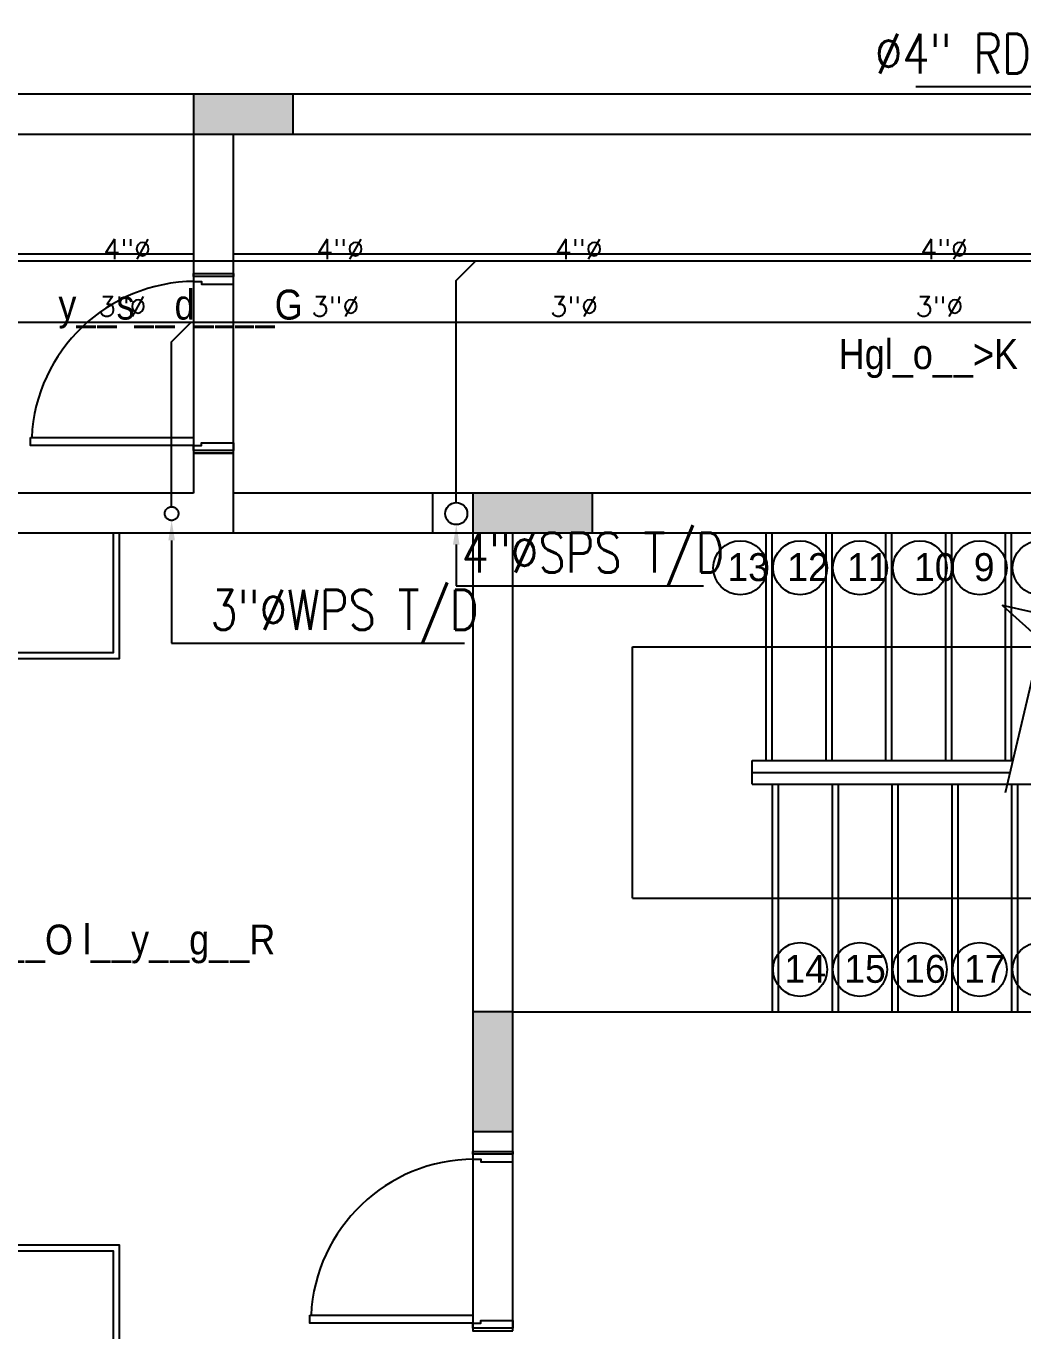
# Model space of a CAD drawing. Header units: metres. Extents: x -658 to -58, y -713 to -118.
# Drawn here: x -332.29 to -327.29, y -133.35 to -126.81 of the extents above; entities that cross this region are included whole.
import ezdxf
from ezdxf import colors
from ezdxf.entities.mleader import LeaderData, LeaderLine
from ezdxf.enums import TextEntityAlignment as Align
from ezdxf.math import Vec2, Vec3

# ---------------------------------------------------------------- set-up
doc = ezdxf.new("R2010")
doc.units = ezdxf.units.M
doc.header["$LTSCALE"] = 100
doc.linetypes.add('CENTERX2', pattern=[4, 2.5, -0.5, 0.5, -0.5])
for name, color, linetype in [('DRAIN-LW', 2, 'Continuous'), ('drainage', 6, 'Continuous'), ('plan', 8, 'Continuous'), ('WATER TEXT', 3, 'Continuous')]:
    doc.layers.add(name, color=color, linetype=linetype)
doc.layers.add('DRAINAGE  TEXT', color=3, linetype='Continuous', lineweight=25)
doc.styles.add('02-GROUND-FOR WORK$0$MZ', font='romans.shx', dxfattribs={"width": 0.8})
doc.styles.add('mech', font='romans.shx')
doc.styles.add('style12', font='xarab.shx')
doc.styles.add('XARAB', font='xarab.shx')

# ---------------------------------------------------------------- blocks, each defined once
blk = doc.blocks.new('*U102')
for points in [[(79, 916), (79, 100), (39, 100), (39, 916)], [(0, -100), (14, -100), (14, 100), (0, 100)], [(900, -100), (886, -100), (886, 100), (900, 100)]]:
    blk.add_lwpolyline(points, close=True)
at = {"ltscale": 0.25}
for points in [[(900, 100), (0, 100)], [(0, -100), (900, -100)]]:
    blk.add_lwpolyline(points, dxfattribs=at)
at = {"flags": 128}
for points in [[(14, -100), (14, 100), (14, 100), (39, 100), (39, 60), (52, 60), (52, -100)], [(886, -100), (886, 100), (886, 100), (861, 100), (861, 60), (848, 60), (848, -100), (886, -100)]]:
    blk.add_lwpolyline(points, close=True, dxfattribs=at)
at = {"ltscale": 0.25}
blk.add_arc((38.2, 88.8), 822.9, 0.40319, 87.18918, dxfattribs=at)
blk = doc.blocks.new('*U114')
for points in [[(79, 916), (79, 100), (39, 100), (39, 916)], [(0, -100), (14, -100), (14, 100), (0, 100)], [(900, -100), (886, -100), (886, 100), (900, 100)]]:
    blk.add_lwpolyline(points, close=True)
at = {"ltscale": 0.25}
for points in [[(900, 100), (0, 100)], [(0, -100), (900, -100)]]:
    blk.add_lwpolyline(points, dxfattribs=at)
at = {"flags": 128}
for points in [[(14, -100), (14, 100), (14, 100), (39, 100), (39, 60), (52, 60), (52, -100)], [(886, -100), (886, 100), (886, 100), (861, 100), (861, 60), (848, 60), (848, -100), (886, -100)]]:
    blk.add_lwpolyline(points, close=True, dxfattribs=at)
at = {"ltscale": 0.25}
blk.add_arc((38.2, 88.8), 822.9, 0.40319, 87.18918, dxfattribs=at)
blk = doc.blocks.new('GREGRERGREGRE')
h = blk.add_hatch(color=256)
h.dxf.hatch_style = 1
h.paths.add_polyline_path([(-221.9055, -127.3512), (-221.9055, -127.1512), (-222.4055, -127.1512), (-222.4055, -127.3512)])
h = blk.add_hatch(color=256)
h.dxf.hatch_style = 1
h.paths.add_polyline_path([(-220.4055, -129.3512), (-220.4055, -129.1512), (-221.0055, -129.1512), (-221.0055, -129.3512)])
h = blk.add_hatch(color=256)
h.dxf.hatch_style = 1
h.paths.add_polyline_path([(-221.0055, -132.3512), (-220.8055, -132.3512), (-220.8055, -131.7512), (-221.0055, -131.7512)])
for points in [[(-221.9055, -127.3512), (-221.9055, -127.1512), (-222.4055, -127.1512), (-222.4055, -127.3512)], [(-220.4055, -129.3512), (-220.4055, -129.1512), (-221.0055, -129.1512), (-221.0055, -129.3512)], [(-221.0055, -132.3512), (-220.8055, -132.3512), (-220.8055, -131.7512), (-221.0055, -131.7512)]]:
    blk.add_lwpolyline(points, close=True)
blk = doc.blocks.new('A$Cc2be8e3e')
at = {"layer": 'plan'}
for p, q in [((-1.8028, 21.3095), (-41.8028, 21.3095)), ((-36.4035, 21.1095), (-34.2035, 21.1095)), ((-34.2035, 21.1095), (-34.2035, 20.4095)), ((-34.0035, 21.1095), (-28.9035, 21.1095)), ((-34.0035, 20.4095), (-34.0035, 21.1095)), ((-36.4035, 20.5095), (-34.2035, 20.5095)), ((-34.0035, 20.5095), (-28.9035, 20.5095)), ((-34.2035, 20.4095), (-34.0035, 20.4095)), ((-34.2035, 19.5095), (-34.2035, 19.3095)), ((-34.0035, 19.5095), (-34.2035, 19.5095)), ((-34.0035, 19.1095), (-34.0035, 19.5095)), ((-34.2035, 19.3095), (-36.4035, 19.3095)), ((-28.9035, 19.3095), (-33.0035, 19.3095)), ((-33.0035, 19.1095), (-33.0035, 19.3095)), ((-39.6035, 19.1095), (-34.0035, 19.1095)), ((-33.0035, 19.1095), (-32.8035, 19.1095)), ((-32.8035, 19.1095), (-32.8035, 16.0095)), ((-32.6035, 16.0095), (-32.6035, 19.1095)), ((-32.6035, 19.1095), (-26.0035, 19.1095)), ((-32.0035, 17.2795), (-32.0035, 18.5395)), ((-32.0035, 18.5395), (-27.6035, 18.5395)), ((-32.0035, 17.2795), (-27.6035, 17.2795)), ((-32.8035, 16.0095), (-32.6035, 16.0095))]:
    blk.add_line(p, q, dxfattribs=at)
at = {"layer": 'plan', "ltscale": 0.5}
for p, q in [((-33.0035, 19.3095), (-34.0035, 19.3095)), ((-34.0035, 19.1095), (-33.0035, 19.1095))]:
    blk.add_line(p, q, dxfattribs=at)
at = {"layer": 'plan', "ltscale": 0.4}
for p, q in [((-31.3335, 17.9695), (-31.3335, 19.1095)), ((-31.3035, 17.9695), (-31.3035, 19.1095)), ((-31.0335, 17.9695), (-31.0335, 19.1095)), ((-31.0035, 17.9695), (-31.0035, 19.1095)), ((-30.7335, 17.9695), (-30.7335, 19.1095)), ((-30.7035, 17.9695), (-30.7035, 19.1095)), ((-30.4335, 17.9695), (-30.4335, 19.1095)), ((-30.4035, 17.9695), (-30.4035, 19.1095)), ((-30.1335, 17.9695), (-30.1335, 19.1095)), ((-30.1035, 17.9695), (-30.1035, 19.1095)), ((-31.3035, 17.8495), (-31.3035, 16.7095)), ((-31.2735, 17.8495), (-31.2735, 16.7095)), ((-31.0035, 17.8495), (-31.0035, 16.7095)), ((-30.9735, 17.8495), (-30.9735, 16.7095)), ((-30.7035, 17.8495), (-30.7035, 16.7095)), ((-30.6735, 17.8495), (-30.6735, 16.7095)), ((-30.4035, 17.8495), (-30.4035, 16.7095)), ((-30.3735, 17.8495), (-30.3735, 16.7095)), ((-30.1035, 17.8495), (-30.1035, 16.7095)), ((-30.0735, 17.8495), (-30.0735, 16.7095)), ((-32.6035, 16.7095), (-27.6735, 16.7095))]:
    blk.add_line(p, q, dxfattribs=at)
at = {"layer": 'plan', "ltscale": 0.0004}
for p, q in [((-31.4035, 17.9695), (-30.0978, 17.9695)), ((-31.4035, 17.9095), (-31.4035, 17.9695)), ((-31.4035, 17.9095), (-30.1119, 17.9095)), ((-31.4035, 17.8495), (-31.4035, 17.9095)), ((-31.4035, 17.8495), (-27.6035, 17.8495))]:
    blk.add_line(p, q, dxfattribs=at)
at = {"layer": 'plan'}
blk.add_lwpolyline([(-29.7787, 19.3258), (-29.9101, 18.7675, -0.414214), (-30.0002, 18.7117), (-30.1492, 18.7467), (-29.7675, 18.404), (-29.9106, 18.4377, 0.414214), (-30.0008, 18.3818), (-30.1362, 17.806)], format="xyb", dxfattribs=at)
at = {"layer": 'plan', "ltscale": 0.0005}
blk.add_lwpolyline([(-34.6035, 14.9095), (-34.6035, 15.5095), (-38.9409, 15.5095), (-38.9409, 18.5095), (-34.6035, 18.5095), (-34.6035, 19.1095)], dxfattribs=at)
at = {"layer": 'plan'}
blk.add_lwpolyline([(-34.5735, 14.9095), (-34.5735, 15.5395), (-38.9109, 15.5395), (-38.9109, 18.4795), (-34.5735, 18.4795), (-34.5735, 19.1095)], dxfattribs=at)
at = {"layer": 'plan', "ltscale": 0.03}
for centre in [(-31.4633, 18.935), (-31.1633, 18.935), (-30.8633, 18.935), (-30.5633, 18.935), (-30.2633, 18.935), (-29.9633, 18.935), (-31.1633, 16.9213), (-30.8633, 16.9213), (-30.5633, 16.9213), (-30.2633, 16.9213), (-29.9633, 16.9213)]:
    blk.add_circle(centre, 0.1354, dxfattribs=at)
at = {"layer": 'plan'}
blk.add_blockref('GREGRERGREGRE', (188.202, 148.4607), dxfattribs=at)
at = {"layer": 'plan', "xscale": 0.001, "yscale": 0.001, "zscale": 0.001, "rotation": 90}
for name, p in [('*U102', (-34.1035, 19.5095)), ('*U114', (-32.7035, 15.1095))]:
    blk.add_blockref(name, p, dxfattribs=at)
at = {"layer": 'plan', "style": 'style12', "width": 0.9}
for s, p in [('y__s__d____G', (-34.8803, 20.1793)), ('Hgl_o__>K', (-30.97, 19.9311)), ("l__'_f__O l__y__g__R", (-35.5742, 16.9964))]:
    blk.add_text(s, height=0.15, dxfattribs=at).set_placement(p)
at = {"layer": 'plan', "style": 'XARAB'}
for s, p in [('13', (-31.528, 18.8683)), ('12', (-31.228, 18.8683)), ('11', (-30.928, 18.8683)), ('10', (-30.593, 18.8683)), ('9', (-30.293, 18.8683)), ('14', (-31.2421, 16.8545)), ('15', (-30.9421, 16.8545)), ('16', (-30.6421, 16.8545)), ('17', (-30.3421, 16.8545))]:
    blk.add_text(s, height=0.14, dxfattribs=at).set_placement(p)

msp = doc.modelspace()

# ---------------------------------------------------------------- linework, layer by layer
at = {"layer": 'DRAIN-LW'}
for p, q in [((-338.4515, -128.2952), (-325.7791, -128.2952)), ((-331.5584, -128.3935), (-331.46, -128.2952)), ((-331.5584, -129.22), (-331.5584, -128.3935))]:
    msp.add_line(p, q, dxfattribs=at)
at = {"layer": 'DRAIN-LW', "linetype": 'CENTERX2', "ltscale": 0.005}
msp.add_circle((-331.5584, -129.2541), 0.0342, dxfattribs=at)
msp.add_circle((-331.5584, -129.2541), 0.0342, dxfattribs=at)
at = {"layer": 'drainage'}
for p, q in [((-338.6034, -127.9875), (-325.7791, -127.9875)), ((-330.1321, -128.0859), (-330.0337, -127.9875)), ((-330.1321, -129.1991), (-330.1321, -128.0859))]:
    msp.add_line(p, q, dxfattribs=at)
msp.add_circle((-330.1321, -129.2541), 0.055, dxfattribs=at)

# ---------------------------------------------------------------- block references
at = {"layer": 'plan'}
msp.add_blockref('A$Cc2be8e3e', (-297.2456, -148.4607), dxfattribs=at)

# ---------------------------------------------------------------- texts
at = {"layer": 'DRAINAGE  TEXT', "linetype": 'Continuous', "style": 'mech'}
for s, p in [('4"%%C', (-331.7811, -127.9279)), ('4"%%C', (-330.7143, -127.9279)), ('4"%%C', (-329.5183, -127.9279)), ('4"%%C', (-327.6876, -127.9279)), ('3"%%C', (-331.8041, -128.2156)), ('3"%%C', (-330.7372, -128.2156)), ('3"%%C', (-329.5412, -128.2156)), ('3"%%C', (-327.7105, -128.2156))]:
    msp.add_text(s, height=0.1, dxfattribs=at).set_placement(p, align=Align.MIDDLE_CENTER)

# ---------------------------------------------------------------- leaders
at = {"layer": 'WATER TEXT', "color": 3}
ml = msp.add_multileader_mtext('Standard', dxfattribs=at)
ml.set_content('%%C4" RD PIPE T/D', color=3, style='02-GROUND-FOR WORK$0$MZ')
ml.set_leader_properties(color=1)
ml.build(insert=Vec2(0, 0))
ml.multileader.update_dxf_attribs({"text_left_attachment_type": 6, "text_right_attachment_type": 6, "dogleg_length": 100, "arrow_head_size": 0.15})
ctx = ml.context
ctx.base_point, ctx.char_height, ctx.arrow_head_size, ctx.landing_gap_size, ctx.plane_origin = Vec3(-328.2887, -127.115), 0.2, 0.15, 0.00009, Vec3(-326.2148, -127.6411)
ctx.left_attachment, ctx.right_attachment, ctx.text_align_type = 6, 6, 2
notes = []
notes.append((ctx, [(0, (1, 1, 0), (-326.0552, -127.115), (-1, 0), 0.1, [(0, [(-326.0552, -127.5079)], 0, [])])]))
ctx.mtext.insert, ctx.mtext.alignment, ctx.mtext.flow_direction = Vec3(-326.1553, -126.8483), 3, 5
ml = msp.add_multileader_mtext('Standard', dxfattribs=at)
ml.set_content('3"%%CWPS T/D', color=3, style='02-GROUND-FOR WORK$0$MZ')
ml.set_leader_properties(color=1)
ml.build(insert=Vec2(0, 0))
ml.multileader.update_dxf_attribs({"text_left_attachment_type": 6, "text_right_attachment_type": 6, "dogleg_length": 100, "arrow_head_size": 0.1})
ctx = ml.context
ctx.base_point, ctx.char_height, ctx.arrow_head_size, ctx.landing_gap_size, ctx.plane_origin = Vec3(-331.3646, -129.9036), 0.2, 0.1, 0.00009, Vec3(-331.6959, -128.8509)
ctx.left_attachment, ctx.right_attachment = 6, 6
notes.append((ctx, [(1, (1, 1, 0), (-331.5584, -129.9036), (1, 0), 0.1938, [(0, [(-331.5584, -129.2883)], 0, [])])]))
ctx.mtext.insert, ctx.mtext.flow_direction = Vec3(-331.3645, -129.6369), 5
ml = msp.add_multileader_mtext('Standard', dxfattribs=at)
ml.set_content('3"%%CWPS T/D', color=3, style='02-GROUND-FOR WORK$0$MZ')
ml.set_leader_properties(color=1)
ml.build(insert=Vec2(0, 0))
ml.multileader.update_dxf_attribs({"text_left_attachment_type": 6, "text_right_attachment_type": 6, "dogleg_length": 100, "arrow_head_size": 0.1})
ctx = ml.context
ctx.base_point, ctx.char_height, ctx.arrow_head_size, ctx.landing_gap_size, ctx.plane_origin = Vec3(-331.3646, -129.9036), 0.2, 0.1, 0.00009, Vec3(-331.6959, -128.8509)
ctx.left_attachment, ctx.right_attachment = 6, 6
notes.append((ctx, [(1, (1, 1, 0), (-331.5584, -129.9036), (1, 0), 0.1938, [(0, [(-331.5584, -129.2883)], 0, [])])]))
ctx.mtext.insert, ctx.mtext.flow_direction = Vec3(-331.3645, -129.6369), 5
ml = msp.add_multileader_mtext('Standard', dxfattribs=at)
ml.set_content('4"%%CSPS T/D', color=3, style='02-GROUND-FOR WORK$0$MZ')
ml.set_leader_properties(color=1)
ml.build(insert=Vec2(0, 0))
ml.multileader.update_dxf_attribs({"text_left_attachment_type": 6, "text_right_attachment_type": 6, "dogleg_length": 100, "arrow_head_size": 0.1})
ctx = ml.context
ctx.base_point, ctx.char_height, ctx.arrow_head_size, ctx.landing_gap_size, ctx.plane_origin = Vec3(-330.1054, -129.6166), 0.2, 0.1, 0.00009, Vec3(-330.2696, -128.8509)
ctx.left_attachment, ctx.right_attachment = 6, 6
notes.append((ctx, [(1, (1, 1, 0), (-330.1321, -129.6166), (1, 0), 0.0267, [(0, [(-330.1321, -129.3091)], 0, [])])]))
ctx.mtext.insert, ctx.mtext.flow_direction = Vec3(-330.1053, -129.35), 5
for ctx, leaders in notes:
    for number, flags, end, landing, length, lines in leaders:
        leader = LeaderData()
        leader.index, (leader.has_last_leader_line, leader.has_dogleg_vector, leader.attachment_direction) = number, flags
        leader.last_leader_point, leader.dogleg_vector, leader.dogleg_length = Vec3(end), Vec3(landing), length
        for number, points, colour, breaks in lines:
            line = LeaderLine()
            line.index, line.vertices, line.color, line.breaks = number, Vec3.list(points), colors.encode_raw_color(colour), breaks
            leader.lines.append(line)
        ctx.leaders.append(leader)

doc.saveas('drawing.dxf')
